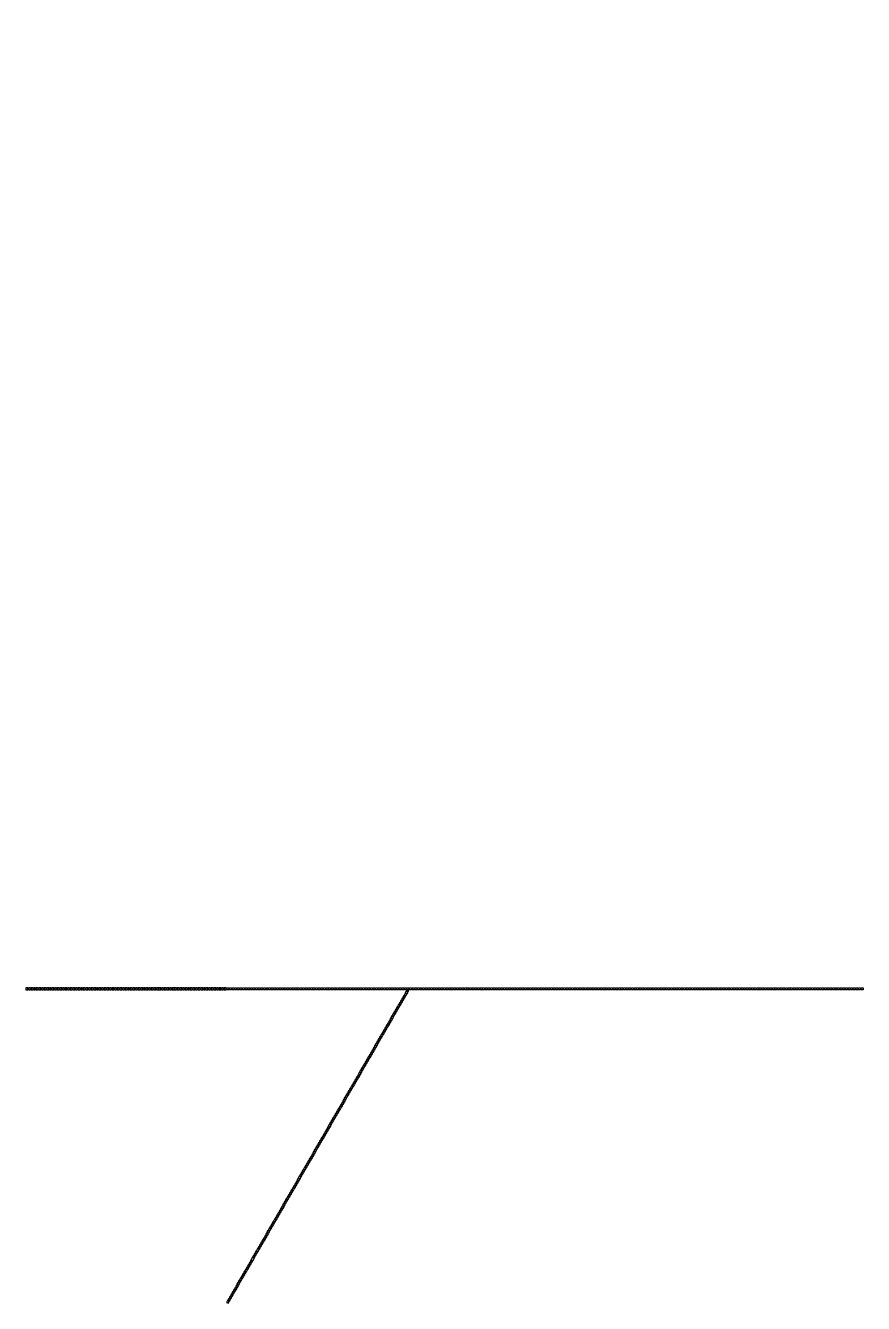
# Model space of a CAD drawing. Header units: inches. Extents: x 0 to 114300, y 0 to 114300.
# Drawn here: x 44280 to 45564, y 39666 to 41625 of the extents above; entities that cross this region are included whole.
import ezdxf

# ---------------------------------------------------------------- set-up
doc = ezdxf.new("R2010")
doc.units = ezdxf.units.IN
doc.header["$MEASUREMENT"] = 0

msp = doc.modelspace()

# ---------------------------------------------------------------- hatches: boundary and pattern name
h = msp.add_hatch()
h.set_pattern_fill('ANSI31', color=256, scale=100)
h.set_pattern_definition([(45, (-3636.992, -6350), (-8.8388348, 8.8388348), [])])
h.paths.add_polyline_path([(114300, 0), (0, 0), (0, 114300), (114300, 114300)])
edge = h.paths.add_edge_path(flags=16)
edge.add_arc((57150, 57150), 50800, 288.35844, 529.79531, ccw=False)
edge.add_line((73150, 8935.5), (41150, 8935.5))
edge.add_arc((57150, 57150), 50800, 190.20469, 251.64156, ccw=False)
edge.add_arc((57150, 57150), 50800, 169.79531, 190.20469, ccw=False)

# ---------------------------------------------------------------- linework, layer by layer
for p, q in [((44864.4, 40145.5), (44867, 40144)), ((44864.4, 40145.5), (44867.8, 40145.5)), ((44867, 40144), (44867.8, 40145.5))]:
    msp.add_line(p, q)
for points in [[(44283.9, 40146.5), (44283.9, 40149.5), (44280.9, 40149.5), (44280.9, 40146.5)], [(44287.9, 40146.5), (44287.9, 40149.5), (44284.9, 40149.5), (44284.9, 40146.5)], [(44291.9, 40146.5), (44291.9, 40149.5), (44288.9, 40149.5), (44288.9, 40146.5)], [(44295.9, 40146.5), (44295.9, 40149.5), (44292.9, 40149.5), (44292.9, 40146.5)], [(44299.9, 40146.5), (44299.9, 40149.5), (44296.9, 40149.5), (44296.9, 40146.5)], [(44303.9, 40146.5), (44303.9, 40149.5), (44300.9, 40149.5), (44300.9, 40146.5)], [(44307.9, 40146.5), (44307.9, 40149.5), (44304.9, 40149.5), (44304.9, 40146.5)], [(44311.9, 40146.5), (44311.9, 40149.5), (44308.9, 40149.5), (44308.9, 40146.5)], [(44315.9, 40146.5), (44315.9, 40149.5), (44312.9, 40149.5), (44312.9, 40146.5)], [(44319.9, 40146.5), (44319.9, 40149.5), (44316.9, 40149.5), (44316.9, 40146.5)], [(44323.9, 40146.5), (44323.9, 40149.5), (44320.9, 40149.5), (44320.9, 40146.5)], [(44327.9, 40146.5), (44327.9, 40149.5), (44324.9, 40149.5), (44324.9, 40146.5)], [(44331.9, 40146.5), (44331.9, 40149.5), (44328.9, 40149.5), (44328.9, 40146.5)], [(44335.9, 40146.5), (44335.9, 40149.5), (44332.9, 40149.5), (44332.9, 40146.5)], [(44339.9, 40146.5), (44339.9, 40149.5), (44336.9, 40149.5), (44336.9, 40146.5)], [(44343.9, 40146.5), (44343.9, 40149.5), (44340.9, 40149.5), (44340.9, 40146.5)], [(44347.9, 40146.5), (44347.9, 40149.5), (44344.9, 40149.5), (44344.9, 40146.5)], [(44351.9, 40146.5), (44351.9, 40149.5), (44348.9, 40149.5), (44348.9, 40146.5)], [(44355.9, 40146.5), (44355.9, 40149.5), (44352.9, 40149.5), (44352.9, 40146.5)], [(44359.9, 40146.5), (44359.9, 40149.5), (44356.9, 40149.5), (44356.9, 40146.5)], [(44363.9, 40146.5), (44363.9, 40149.5), (44360.9, 40149.5), (44360.9, 40146.5)], [(44367.9, 40146.5), (44367.9, 40149.5), (44364.9, 40149.5), (44364.9, 40146.5)], [(44371.9, 40146.5), (44371.9, 40149.5), (44368.9, 40149.5), (44368.9, 40146.5)], [(44375.9, 40146.5), (44375.9, 40149.5), (44372.9, 40149.5), (44372.9, 40146.5)], [(44379.9, 40146.5), (44379.9, 40149.5), (44376.9, 40149.5), (44376.9, 40146.5)], [(44383.9, 40146.5), (44383.9, 40149.5), (44380.9, 40149.5), (44380.9, 40146.5)], [(44387.9, 40146.5), (44387.9, 40149.5), (44384.9, 40149.5), (44384.9, 40146.5)], [(44391.9, 40146.5), (44391.9, 40149.5), (44388.9, 40149.5), (44388.9, 40146.5)], [(44395.9, 40146.5), (44395.9, 40149.5), (44392.9, 40149.5), (44392.9, 40146.5)], [(44399.9, 40146.5), (44399.9, 40149.5), (44396.9, 40149.5), (44396.9, 40146.5)], [(44403.9, 40146.5), (44403.9, 40149.5), (44400.9, 40149.5), (44400.9, 40146.5)], [(44407.9, 40146.5), (44407.9, 40149.5), (44404.9, 40149.5), (44404.9, 40146.5)], [(44411.9, 40146.5), (44411.9, 40149.5), (44408.9, 40149.5), (44408.9, 40146.5)], [(44415.9, 40146.5), (44415.9, 40149.5), (44412.9, 40149.5), (44412.9, 40146.5)], [(44419.9, 40146.5), (44419.9, 40149.5), (44416.9, 40149.5), (44416.9, 40146.5)], [(44423.9, 40146.5), (44423.9, 40149.5), (44420.9, 40149.5), (44420.9, 40146.5)], [(44427.9, 40146.5), (44427.9, 40149.5), (44424.9, 40149.5), (44424.9, 40146.5)], [(44431.9, 40146.5), (44431.9, 40149.5), (44428.9, 40149.5), (44428.9, 40146.5)], [(44435.9, 40146.5), (44435.9, 40149.5), (44432.9, 40149.5), (44432.9, 40146.5)], [(44439.9, 40146.5), (44439.9, 40149.5), (44436.9, 40149.5), (44436.9, 40146.5)], [(44443.9, 40146.5), (44443.9, 40149.5), (44440.9, 40149.5), (44440.9, 40146.5)], [(44447.9, 40146.5), (44447.9, 40149.5), (44444.9, 40149.5), (44444.9, 40146.5)], [(44451.9, 40146.5), (44451.9, 40149.5), (44448.9, 40149.5), (44448.9, 40146.5)], [(44455.9, 40146.5), (44455.9, 40149.5), (44452.9, 40149.5), (44452.9, 40146.5)], [(44459.9, 40146.5), (44459.9, 40149.5), (44456.9, 40149.5), (44456.9, 40146.5)], [(44463.9, 40146.5), (44463.9, 40149.5), (44460.9, 40149.5), (44460.9, 40146.5)], [(44467.9, 40146.5), (44467.9, 40149.5), (44464.9, 40149.5), (44464.9, 40146.5)], [(44471.9, 40146.5), (44471.9, 40149.5), (44468.9, 40149.5), (44468.9, 40146.5)], [(44475.9, 40146.5), (44475.9, 40149.5), (44472.9, 40149.5), (44472.9, 40146.5)], [(44479.9, 40146.5), (44479.9, 40149.5), (44476.9, 40149.5), (44476.9, 40146.5)], [(44483.9, 40146.5), (44483.9, 40149.5), (44480.9, 40149.5), (44480.9, 40146.5)], [(44487.9, 40146.5), (44487.9, 40149.5), (44484.9, 40149.5), (44484.9, 40146.5)], [(44491.9, 40146.5), (44491.9, 40149.5), (44488.9, 40149.5), (44488.9, 40146.5)], [(44495.9, 40146.5), (44495.9, 40149.5), (44492.9, 40149.5), (44492.9, 40146.5)], [(44499.9, 40146.5), (44499.9, 40149.5), (44496.9, 40149.5), (44496.9, 40146.5)], [(44503.9, 40146.5), (44503.9, 40149.5), (44500.9, 40149.5), (44500.9, 40146.5)], [(44507.9, 40146.5), (44507.9, 40149.5), (44504.9, 40149.5), (44504.9, 40146.5)], [(44511.9, 40146.5), (44511.9, 40149.5), (44508.9, 40149.5), (44508.9, 40146.5)], [(44515.9, 40146.5), (44515.9, 40149.5), (44512.9, 40149.5), (44512.9, 40146.5)], [(44519.9, 40146.5), (44519.9, 40149.5), (44516.9, 40149.5), (44516.9, 40146.5)], [(44523.9, 40146.5), (44523.9, 40149.5), (44520.9, 40149.5), (44520.9, 40146.5)], [(44527.9, 40146.5), (44527.9, 40149.5), (44524.9, 40149.5), (44524.9, 40146.5)], [(44531.9, 40146.5), (44531.9, 40149.5), (44528.9, 40149.5), (44528.9, 40146.5)], [(44535.9, 40146.5), (44535.9, 40149.5), (44532.9, 40149.5), (44532.9, 40146.5)], [(44539.9, 40146.5), (44539.9, 40149.5), (44536.9, 40149.5), (44536.9, 40146.5)], [(44543.9, 40146.5), (44543.9, 40149.5), (44540.9, 40149.5), (44540.9, 40146.5)], [(44547.9, 40146.5), (44547.9, 40149.5), (44544.9, 40149.5), (44544.9, 40146.5)], [(44551.9, 40146.5), (44551.9, 40149.5), (44548.9, 40149.5), (44548.9, 40146.5)], [(44555.9, 40146.5), (44555.9, 40149.5), (44552.9, 40149.5), (44552.9, 40146.5)], [(44559.9, 40146.5), (44559.9, 40149.5), (44556.9, 40149.5), (44556.9, 40146.5)], [(44563.9, 40146.5), (44563.9, 40149.5), (44560.9, 40149.5), (44560.9, 40146.5)], [(44567.9, 40146.5), (44567.9, 40149.5), (44564.9, 40149.5), (44564.9, 40146.5)], [(44571.9, 40146.5), (44571.9, 40149.5), (44568.9, 40149.5), (44568.9, 40146.5)], [(44575.9, 40146.5), (44575.9, 40149.5), (44572.9, 40149.5), (44572.9, 40146.5)], [(44579.9, 40146.5), (44579.9, 40149.5), (44576.9, 40149.5), (44576.9, 40146.5)], [(44583.9, 40146.5), (44583.9, 40149.5), (44580.9, 40149.5), (44580.9, 40146.5)], [(44587.9, 40146.5), (44587.9, 40149.5), (44584.9, 40149.5), (44584.9, 40146.5)], [(44588.9, 40146.5), (44588.9, 40149.5), (44591.9, 40149.5), (44591.9, 40146.5)], [(44592.9, 40146.5), (44592.9, 40149.5), (44595.9, 40149.5), (44595.9, 40146.5)], [(44596.9, 40146.5), (44596.9, 40149.5), (44599.9, 40149.5), (44599.9, 40146.5)], [(44600.9, 40146.5), (44600.9, 40149.5), (44603.9, 40149.5), (44603.9, 40146.5)], [(44604.9, 40146.5), (44604.9, 40149.5), (44607.9, 40149.5), (44607.9, 40146.5)], [(44608.9, 40146.5), (44608.9, 40149.5), (44611.9, 40149.5), (44611.9, 40146.5)], [(44612.9, 40146.5), (44612.9, 40149.5), (44615.9, 40149.5), (44615.9, 40146.5)], [(44616.9, 40146.5), (44616.9, 40149.5), (44619.9, 40149.5), (44619.9, 40146.5)], [(44620.9, 40146.5), (44620.9, 40149.5), (44623.9, 40149.5), (44623.9, 40146.5)], [(44624.9, 40146.5), (44624.9, 40149.5), (44627.9, 40149.5), (44627.9, 40146.5)], [(44628.9, 40146.5), (44628.9, 40149.5), (44631.9, 40149.5), (44631.9, 40146.5)], [(44632.9, 40146.5), (44632.9, 40149.5), (44635.9, 40149.5), (44635.9, 40146.5)], [(44636.9, 40146.5), (44636.9, 40149.5), (44639.9, 40149.5), (44639.9, 40146.5)], [(44640.9, 40146.5), (44640.9, 40149.5), (44643.9, 40149.5), (44643.9, 40146.5)], [(44644.9, 40146.5), (44644.9, 40149.5), (44647.9, 40149.5), (44647.9, 40146.5)], [(44648.9, 40146.5), (44648.9, 40149.5), (44651.9, 40149.5), (44651.9, 40146.5)], [(44652.9, 40146.5), (44652.9, 40149.5), (44655.9, 40149.5), (44655.9, 40146.5)], [(44656.9, 40146.5), (44656.9, 40149.5), (44659.9, 40149.5), (44659.9, 40146.5)], [(44660.9, 40146.5), (44660.9, 40149.5), (44663.9, 40149.5), (44663.9, 40146.5)], [(44664.9, 40146.5), (44664.9, 40149.5), (44667.9, 40149.5), (44667.9, 40146.5)], [(44668.9, 40146.5), (44668.9, 40149.5), (44671.9, 40149.5), (44671.9, 40146.5)], [(44672.9, 40146.5), (44672.9, 40149.5), (44675.9, 40149.5), (44675.9, 40146.5)], [(44676.9, 40146.5), (44676.9, 40149.5), (44679.9, 40149.5), (44679.9, 40146.5)], [(44680.9, 40146.5), (44680.9, 40149.5), (44683.9, 40149.5), (44683.9, 40146.5)], [(44684.9, 40146.5), (44684.9, 40149.5), (44687.9, 40149.5), (44687.9, 40146.5)], [(44688.9, 40146.5), (44688.9, 40149.5), (44691.9, 40149.5), (44691.9, 40146.5)], [(44692.9, 40146.5), (44692.9, 40149.5), (44695.9, 40149.5), (44695.9, 40146.5)], [(44696.9, 40146.5), (44696.9, 40149.5), (44699.9, 40149.5), (44699.9, 40146.5)], [(44700.9, 40146.5), (44700.9, 40149.5), (44703.9, 40149.5), (44703.9, 40146.5)], [(44704.9, 40146.5), (44704.9, 40149.5), (44707.9, 40149.5), (44707.9, 40146.5)], [(44708.9, 40146.5), (44708.9, 40149.5), (44711.9, 40149.5), (44711.9, 40146.5)], [(44712.9, 40146.5), (44712.9, 40149.5), (44715.9, 40149.5), (44715.9, 40146.5)], [(44716.9, 40146.5), (44716.9, 40149.5), (44719.9, 40149.5), (44719.9, 40146.5)], [(44720.9, 40146.5), (44720.9, 40149.5), (44723.9, 40149.5), (44723.9, 40146.5)], [(44724.9, 40146.5), (44724.9, 40149.5), (44727.9, 40149.5), (44727.9, 40146.5)], [(44728.9, 40146.5), (44728.9, 40149.5), (44731.9, 40149.5), (44731.9, 40146.5)], [(44732.9, 40146.5), (44732.9, 40149.5), (44735.9, 40149.5), (44735.9, 40146.5)], [(44736.9, 40146.5), (44736.9, 40149.5), (44739.9, 40149.5), (44739.9, 40146.5)], [(44740.9, 40146.5), (44740.9, 40149.5), (44743.9, 40149.5), (44743.9, 40146.5)], [(44744.9, 40146.5), (44744.9, 40149.5), (44747.9, 40149.5), (44747.9, 40146.5)], [(44748.9, 40146.5), (44748.9, 40149.5), (44751.9, 40149.5), (44751.9, 40146.5)], [(44752.9, 40146.5), (44752.9, 40149.5), (44755.9, 40149.5), (44755.9, 40146.5)], [(44756.9, 40146.5), (44756.9, 40149.5), (44759.9, 40149.5), (44759.9, 40146.5)], [(44760.9, 40146.5), (44760.9, 40149.5), (44763.9, 40149.5), (44763.9, 40146.5)], [(44764.9, 40146.5), (44764.9, 40149.5), (44767.9, 40149.5), (44767.9, 40146.5)], [(44768.9, 40146.5), (44768.9, 40149.5), (44771.9, 40149.5), (44771.9, 40146.5)], [(44772.9, 40146.5), (44772.9, 40149.5), (44775.9, 40149.5), (44775.9, 40146.5)], [(44776.9, 40146.5), (44776.9, 40149.5), (44779.9, 40149.5), (44779.9, 40146.5)], [(44780.9, 40146.5), (44780.9, 40149.5), (44783.9, 40149.5), (44783.9, 40146.5)], [(44784.9, 40146.5), (44784.9, 40149.5), (44787.9, 40149.5), (44787.9, 40146.5)], [(44788.9, 40146.5), (44788.9, 40149.5), (44791.9, 40149.5), (44791.9, 40146.5)], [(44792.9, 40146.5), (44792.9, 40149.5), (44795.9, 40149.5), (44795.9, 40146.5)], [(44796.9, 40146.5), (44796.9, 40149.5), (44799.9, 40149.5), (44799.9, 40146.5)], [(44800.9, 40146.5), (44800.9, 40149.5), (44803.9, 40149.5), (44803.9, 40146.5)], [(44804.9, 40146.5), (44804.9, 40149.5), (44807.9, 40149.5), (44807.9, 40146.5)], [(44808.9, 40146.5), (44808.9, 40149.5), (44811.9, 40149.5), (44811.9, 40146.5)], [(44812.9, 40146.5), (44812.9, 40149.5), (44815.9, 40149.5), (44815.9, 40146.5)], [(44816.9, 40146.5), (44816.9, 40149.5), (44819.9, 40149.5), (44819.9, 40146.5)], [(44820.9, 40146.5), (44820.9, 40149.5), (44823.9, 40149.5), (44823.9, 40146.5)], [(44824.9, 40146.5), (44824.9, 40149.5), (44827.9, 40149.5), (44827.9, 40146.5)], [(44828.9, 40146.5), (44828.9, 40149.5), (44831.9, 40149.5), (44831.9, 40146.5)], [(44832.9, 40146.5), (44832.9, 40149.5), (44835.9, 40149.5), (44835.9, 40146.5)], [(44836.9, 40146.5), (44836.9, 40149.5), (44839.9, 40149.5), (44839.9, 40146.5)], [(44840.9, 40146.5), (44840.9, 40149.5), (44843.9, 40149.5), (44843.9, 40146.5)], [(44844.9, 40146.5), (44844.9, 40149.5), (44847.9, 40149.5), (44847.9, 40146.5)], [(44848.9, 40146.5), (44848.9, 40149.5), (44851.9, 40149.5), (44851.9, 40146.5)], [(44852.9, 40146.5), (44852.9, 40149.5), (44855.9, 40149.5), (44855.9, 40146.5)], [(44856.9, 40146.5), (44856.9, 40149.5), (44859.9, 40149.5), (44859.9, 40146.5)], [(44860.9, 40146.5), (44860.9, 40149.5), (44863.9, 40149.5), (44863.9, 40146.5)], [(44862.4, 40142), (44865, 40140.5), (44866.5, 40143.1), (44863.9, 40144.6)], [(44864.9, 40146.5), (44864.9, 40149.5), (44867.9, 40149.5), (44867.9, 40146.5)], [(44868.9, 40146.5), (44868.9, 40149.5), (44871.9, 40149.5), (44871.9, 40146.5)], [(44872.9, 40146.5), (44872.9, 40149.5), (44875.9, 40149.5), (44875.9, 40146.5)], [(44876.9, 40146.5), (44876.9, 40149.5), (44879.9, 40149.5), (44879.9, 40146.5)], [(44880.9, 40146.5), (44880.9, 40149.5), (44883.9, 40149.5), (44883.9, 40146.5)], [(44884.9, 40146.5), (44884.9, 40149.5), (44887.9, 40149.5), (44887.9, 40146.5)], [(44888.9, 40146.5), (44888.9, 40149.5), (44891.9, 40149.5), (44891.9, 40146.5)], [(44892.9, 40146.5), (44892.9, 40149.5), (44895.9, 40149.5), (44895.9, 40146.5)], [(44896.9, 40146.5), (44896.9, 40149.5), (44899.9, 40149.5), (44899.9, 40146.5)], [(44900.9, 40146.5), (44900.9, 40149.5), (44903.9, 40149.5), (44903.9, 40146.5)], [(44904.9, 40146.5), (44904.9, 40149.5), (44907.9, 40149.5), (44907.9, 40146.5)], [(44908.9, 40146.5), (44908.9, 40149.5), (44911.9, 40149.5), (44911.9, 40146.5)], [(44912.9, 40146.5), (44912.9, 40149.5), (44915.9, 40149.5), (44915.9, 40146.5)], [(44916.9, 40146.5), (44916.9, 40149.5), (44919.9, 40149.5), (44919.9, 40146.5)], [(44920.9, 40146.5), (44920.9, 40149.5), (44923.9, 40149.5), (44923.9, 40146.5)], [(44924.9, 40146.5), (44924.9, 40149.5), (44927.9, 40149.5), (44927.9, 40146.5)], [(44928.9, 40146.5), (44928.9, 40149.5), (44931.9, 40149.5), (44931.9, 40146.5)], [(44932.9, 40146.5), (44932.9, 40149.5), (44935.9, 40149.5), (44935.9, 40146.5)], [(44936.9, 40146.5), (44936.9, 40149.5), (44939.9, 40149.5), (44939.9, 40146.5)], [(44940.9, 40146.5), (44940.9, 40149.5), (44943.9, 40149.5), (44943.9, 40146.5)], [(44944.9, 40146.5), (44944.9, 40149.5), (44947.9, 40149.5), (44947.9, 40146.5)], [(44948.9, 40146.5), (44948.9, 40149.5), (44951.9, 40149.5), (44951.9, 40146.5)], [(44952.9, 40146.5), (44952.9, 40149.5), (44955.9, 40149.5), (44955.9, 40146.5)], [(44956.9, 40146.5), (44956.9, 40149.5), (44959.9, 40149.5), (44959.9, 40146.5)], [(44960.9, 40146.5), (44960.9, 40149.5), (44963.9, 40149.5), (44963.9, 40146.5)], [(44964.9, 40146.5), (44964.9, 40149.5), (44967.9, 40149.5), (44967.9, 40146.5)], [(44968.9, 40146.5), (44968.9, 40149.5), (44971.9, 40149.5), (44971.9, 40146.5)], [(44972.9, 40146.5), (44972.9, 40149.5), (44975.9, 40149.5), (44975.9, 40146.5)], [(44976.9, 40146.5), (44976.9, 40149.5), (44979.9, 40149.5), (44979.9, 40146.5)], [(44980.9, 40146.5), (44980.9, 40149.5), (44983.9, 40149.5), (44983.9, 40146.5)], [(44984.9, 40146.5), (44984.9, 40149.5), (44987.9, 40149.5), (44987.9, 40146.5)], [(44988.9, 40146.5), (44988.9, 40149.5), (44991.9, 40149.5), (44991.9, 40146.5)], [(44992.9, 40146.5), (44992.9, 40149.5), (44995.9, 40149.5), (44995.9, 40146.5)], [(44996.9, 40146.5), (44996.9, 40149.5), (44999.9, 40149.5), (44999.9, 40146.5)], [(45000.9, 40146.5), (45000.9, 40149.5), (45003.9, 40149.5), (45003.9, 40146.5)], [(45004.9, 40146.5), (45004.9, 40149.5), (45007.9, 40149.5), (45007.9, 40146.5)], [(45008.9, 40146.5), (45008.9, 40149.5), (45011.9, 40149.5), (45011.9, 40146.5)], [(45012.9, 40146.5), (45012.9, 40149.5), (45015.9, 40149.5), (45015.9, 40146.5)], [(45016.9, 40146.5), (45016.9, 40149.5), (45019.9, 40149.5), (45019.9, 40146.5)], [(45020.9, 40146.5), (45020.9, 40149.5), (45023.9, 40149.5), (45023.9, 40146.5)], [(45024.9, 40146.5), (45024.9, 40149.5), (45027.9, 40149.5), (45027.9, 40146.5)], [(45028.9, 40146.5), (45028.9, 40149.5), (45031.9, 40149.5), (45031.9, 40146.5)], [(45032.9, 40146.5), (45032.9, 40149.5), (45035.9, 40149.5), (45035.9, 40146.5)], [(45036.9, 40146.5), (45036.9, 40149.5), (45039.9, 40149.5), (45039.9, 40146.5)], [(45040.9, 40146.5), (45040.9, 40149.5), (45043.9, 40149.5), (45043.9, 40146.5)], [(45044.9, 40146.5), (45044.9, 40149.5), (45047.9, 40149.5), (45047.9, 40146.5)], [(45048.9, 40146.5), (45048.9, 40149.5), (45051.9, 40149.5), (45051.9, 40146.5)], [(45052.9, 40146.5), (45052.9, 40149.5), (45055.9, 40149.5), (45055.9, 40146.5)], [(45056.9, 40146.5), (45056.9, 40149.5), (45059.9, 40149.5), (45059.9, 40146.5)], [(45060.9, 40146.5), (45060.9, 40149.5), (45063.9, 40149.5), (45063.9, 40146.5)], [(45064.9, 40146.5), (45064.9, 40149.5), (45067.9, 40149.5), (45067.9, 40146.5)], [(45068.9, 40146.5), (45068.9, 40149.5), (45071.9, 40149.5), (45071.9, 40146.5)], [(45072.9, 40146.5), (45072.9, 40149.5), (45075.9, 40149.5), (45075.9, 40146.5)], [(45076.9, 40146.5), (45076.9, 40149.5), (45079.9, 40149.5), (45079.9, 40146.5)], [(45080.9, 40146.5), (45080.9, 40149.5), (45083.9, 40149.5), (45083.9, 40146.5)], [(45084.9, 40146.5), (45084.9, 40149.5), (45087.9, 40149.5), (45087.9, 40146.5)], [(45088.9, 40146.5), (45088.9, 40149.5), (45091.9, 40149.5), (45091.9, 40146.5)], [(45092.9, 40146.5), (45092.9, 40149.5), (45095.9, 40149.5), (45095.9, 40146.5)], [(45096.9, 40146.5), (45096.9, 40149.5), (45099.9, 40149.5), (45099.9, 40146.5)], [(45100.9, 40146.5), (45100.9, 40149.5), (45103.9, 40149.5), (45103.9, 40146.5)], [(45104.9, 40146.5), (45104.9, 40149.5), (45107.9, 40149.5), (45107.9, 40146.5)], [(45108.9, 40146.5), (45108.9, 40149.5), (45111.9, 40149.5), (45111.9, 40146.5)], [(45112.9, 40146.5), (45112.9, 40149.5), (45115.9, 40149.5), (45115.9, 40146.5)], [(45116.9, 40146.5), (45116.9, 40149.5), (45119.9, 40149.5), (45119.9, 40146.5)], [(45120.9, 40146.5), (45120.9, 40149.5), (45123.9, 40149.5), (45123.9, 40146.5)], [(45124.9, 40146.5), (45124.9, 40149.5), (45127.9, 40149.5), (45127.9, 40146.5)], [(45128.9, 40146.5), (45128.9, 40149.5), (45131.9, 40149.5), (45131.9, 40146.5)], [(45132.9, 40146.5), (45132.9, 40149.5), (45135.9, 40149.5), (45135.9, 40146.5)], [(45136.9, 40146.5), (45136.9, 40149.5), (45139.9, 40149.5), (45139.9, 40146.5)], [(45140.9, 40146.5), (45140.9, 40149.5), (45143.9, 40149.5), (45143.9, 40146.5)], [(45144.9, 40146.5), (45144.9, 40149.5), (45147.9, 40149.5), (45147.9, 40146.5)], [(45148.9, 40146.5), (45148.9, 40149.5), (45151.9, 40149.5), (45151.9, 40146.5)], [(45152.9, 40146.5), (45152.9, 40149.5), (45155.9, 40149.5), (45155.9, 40146.5)], [(45156.9, 40146.5), (45156.9, 40149.5), (45159.9, 40149.5), (45159.9, 40146.5)], [(45160.9, 40146.5), (45160.9, 40149.5), (45163.9, 40149.5), (45163.9, 40146.5)], [(45164.9, 40146.5), (45164.9, 40149.5), (45167.9, 40149.5), (45167.9, 40146.5)], [(45168.9, 40146.5), (45168.9, 40149.5), (45171.9, 40149.5), (45171.9, 40146.5)], [(45172.9, 40146.5), (45172.9, 40149.5), (45175.9, 40149.5), (45175.9, 40146.5)], [(45176.9, 40146.5), (45176.9, 40149.5), (45179.9, 40149.5), (45179.9, 40146.5)], [(45180.9, 40146.5), (45180.9, 40149.5), (45183.9, 40149.5), (45183.9, 40146.5)], [(45184.9, 40146.5), (45184.9, 40149.5), (45187.9, 40149.5), (45187.9, 40146.5)], [(45188.9, 40146.5), (45188.9, 40149.5), (45191.9, 40149.5), (45191.9, 40146.5)], [(45192.9, 40146.5), (45192.9, 40149.5), (45195.9, 40149.5), (45195.9, 40146.5)], [(45196.9, 40146.5), (45196.9, 40149.5), (45199.9, 40149.5), (45199.9, 40146.5)], [(45200.9, 40146.5), (45200.9, 40149.5), (45203.9, 40149.5), (45203.9, 40146.5)], [(45204.9, 40146.5), (45204.9, 40149.5), (45207.9, 40149.5), (45207.9, 40146.5)], [(45208.9, 40146.5), (45208.9, 40149.5), (45211.9, 40149.5), (45211.9, 40146.5)], [(45212.9, 40146.5), (45212.9, 40149.5), (45215.9, 40149.5), (45215.9, 40146.5)], [(45216.9, 40146.5), (45216.9, 40149.5), (45219.9, 40149.5), (45219.9, 40146.5)], [(45220.9, 40146.5), (45220.9, 40149.5), (45223.9, 40149.5), (45223.9, 40146.5)], [(45224.9, 40146.5), (45224.9, 40149.5), (45227.9, 40149.5), (45227.9, 40146.5)], [(45228.9, 40146.5), (45228.9, 40149.5), (45231.9, 40149.5), (45231.9, 40146.5)], [(45232.9, 40146.5), (45232.9, 40149.5), (45235.9, 40149.5), (45235.9, 40146.5)], [(45236.9, 40146.5), (45236.9, 40149.5), (45239.9, 40149.5), (45239.9, 40146.5)], [(45240.9, 40146.5), (45240.9, 40149.5), (45243.9, 40149.5), (45243.9, 40146.5)], [(45244.9, 40146.5), (45244.9, 40149.5), (45247.9, 40149.5), (45247.9, 40146.5)], [(45248.9, 40146.5), (45248.9, 40149.5), (45251.9, 40149.5), (45251.9, 40146.5)], [(45252.9, 40146.5), (45252.9, 40149.5), (45255.9, 40149.5), (45255.9, 40146.5)], [(45256.9, 40146.5), (45256.9, 40149.5), (45259.9, 40149.5), (45259.9, 40146.5)], [(45260.9, 40146.5), (45260.9, 40149.5), (45263.9, 40149.5), (45263.9, 40146.5)], [(45264.9, 40146.5), (45264.9, 40149.5), (45267.9, 40149.5), (45267.9, 40146.5)], [(45268.9, 40146.5), (45268.9, 40149.5), (45271.9, 40149.5), (45271.9, 40146.5)], [(45272.9, 40146.5), (45272.9, 40149.5), (45275.9, 40149.5), (45275.9, 40146.5)], [(45276.9, 40146.5), (45276.9, 40149.5), (45279.9, 40149.5), (45279.9, 40146.5)], [(45280.9, 40146.5), (45280.9, 40149.5), (45283.9, 40149.5), (45283.9, 40146.5)], [(45284.9, 40146.5), (45284.9, 40149.5), (45287.9, 40149.5), (45287.9, 40146.5)], [(45288.9, 40146.5), (45288.9, 40149.5), (45291.9, 40149.5), (45291.9, 40146.5)], [(45292.9, 40146.5), (45292.9, 40149.5), (45295.9, 40149.5), (45295.9, 40146.5)], [(45296.9, 40146.5), (45296.9, 40149.5), (45299.9, 40149.5), (45299.9, 40146.5)], [(45300.9, 40146.5), (45300.9, 40149.5), (45303.9, 40149.5), (45303.9, 40146.5)], [(45304.9, 40146.5), (45304.9, 40149.5), (45307.9, 40149.5), (45307.9, 40146.5)], [(45308.9, 40146.5), (45308.9, 40149.5), (45311.9, 40149.5), (45311.9, 40146.5)], [(45312.9, 40146.5), (45312.9, 40149.5), (45315.9, 40149.5), (45315.9, 40146.5)], [(45316.9, 40146.5), (45316.9, 40149.5), (45319.9, 40149.5), (45319.9, 40146.5)], [(45320.9, 40146.5), (45320.9, 40149.5), (45323.9, 40149.5), (45323.9, 40146.5)], [(45324.9, 40146.5), (45324.9, 40149.5), (45327.9, 40149.5), (45327.9, 40146.5)], [(45328.9, 40146.5), (45328.9, 40149.5), (45331.9, 40149.5), (45331.9, 40146.5)], [(45332.9, 40146.5), (45332.9, 40149.5), (45335.9, 40149.5), (45335.9, 40146.5)], [(45336.9, 40146.5), (45336.9, 40149.5), (45339.9, 40149.5), (45339.9, 40146.5)], [(45340.9, 40146.5), (45340.9, 40149.5), (45343.9, 40149.5), (45343.9, 40146.5)], [(45344.9, 40146.5), (45344.9, 40149.5), (45347.9, 40149.5), (45347.9, 40146.5)], [(45348.9, 40146.5), (45348.9, 40149.5), (45351.9, 40149.5), (45351.9, 40146.5)], [(45352.9, 40146.5), (45352.9, 40149.5), (45355.9, 40149.5), (45355.9, 40146.5)], [(45356.9, 40146.5), (45356.9, 40149.5), (45359.9, 40149.5), (45359.9, 40146.5)], [(45360.9, 40146.5), (45360.9, 40149.5), (45363.9, 40149.5), (45363.9, 40146.5)], [(45364.9, 40146.5), (45364.9, 40149.5), (45367.9, 40149.5), (45367.9, 40146.5)], [(45368.9, 40146.5), (45368.9, 40149.5), (45371.9, 40149.5), (45371.9, 40146.5)], [(45372.9, 40146.5), (45372.9, 40149.5), (45375.9, 40149.5), (45375.9, 40146.5)], [(45376.9, 40146.5), (45376.9, 40149.5), (45379.9, 40149.5), (45379.9, 40146.5)], [(45380.9, 40146.5), (45380.9, 40149.5), (45383.9, 40149.5), (45383.9, 40146.5)], [(45384.9, 40146.5), (45384.9, 40149.5), (45387.9, 40149.5), (45387.9, 40146.5)], [(45388.9, 40146.5), (45388.9, 40149.5), (45391.9, 40149.5), (45391.9, 40146.5)], [(45392.9, 40146.5), (45392.9, 40149.5), (45395.9, 40149.5), (45395.9, 40146.5)], [(45396.9, 40146.5), (45396.9, 40149.5), (45399.9, 40149.5), (45399.9, 40146.5)], [(45400.9, 40146.5), (45400.9, 40149.5), (45403.9, 40149.5), (45403.9, 40146.5)], [(45404.9, 40146.5), (45404.9, 40149.5), (45407.9, 40149.5), (45407.9, 40146.5)], [(45408.9, 40146.5), (45408.9, 40149.5), (45411.9, 40149.5), (45411.9, 40146.5)], [(45412.9, 40146.5), (45412.9, 40149.5), (45415.9, 40149.5), (45415.9, 40146.5)], [(45416.9, 40146.5), (45416.9, 40149.5), (45419.9, 40149.5), (45419.9, 40146.5)], [(45420.9, 40146.5), (45420.9, 40149.5), (45423.9, 40149.5), (45423.9, 40146.5)], [(45424.9, 40146.5), (45424.9, 40149.5), (45427.9, 40149.5), (45427.9, 40146.5)], [(45428.9, 40146.5), (45428.9, 40149.5), (45431.9, 40149.5), (45431.9, 40146.5)], [(45432.9, 40146.5), (45432.9, 40149.5), (45435.9, 40149.5), (45435.9, 40146.5)], [(45436.9, 40146.5), (45436.9, 40149.5), (45439.9, 40149.5), (45439.9, 40146.5)], [(45440.9, 40146.5), (45440.9, 40149.5), (45443.9, 40149.5), (45443.9, 40146.5)], [(45444.9, 40146.5), (45444.9, 40149.5), (45447.9, 40149.5), (45447.9, 40146.5)], [(45448.9, 40146.5), (45448.9, 40149.5), (45451.9, 40149.5), (45451.9, 40146.5)], [(45452.9, 40146.5), (45452.9, 40149.5), (45455.9, 40149.5), (45455.9, 40146.5)], [(45456.9, 40146.5), (45456.9, 40149.5), (45459.9, 40149.5), (45459.9, 40146.5)], [(45460.9, 40146.5), (45460.9, 40149.5), (45463.9, 40149.5), (45463.9, 40146.5)], [(45464.9, 40146.5), (45464.9, 40149.5), (45467.9, 40149.5), (45467.9, 40146.5)], [(45468.9, 40146.5), (45468.9, 40149.5), (45471.9, 40149.5), (45471.9, 40146.5)], [(45472.9, 40146.5), (45472.9, 40149.5), (45475.9, 40149.5), (45475.9, 40146.5)], [(45476.9, 40146.5), (45476.9, 40149.5), (45479.9, 40149.5), (45479.9, 40146.5)], [(45480.9, 40146.5), (45480.9, 40149.5), (45483.9, 40149.5), (45483.9, 40146.5)], [(45484.9, 40146.5), (45484.9, 40149.5), (45487.9, 40149.5), (45487.9, 40146.5)], [(45488.9, 40146.5), (45488.9, 40149.5), (45491.9, 40149.5), (45491.9, 40146.5)], [(45492.9, 40146.5), (45492.9, 40149.5), (45495.9, 40149.5), (45495.9, 40146.5)], [(45496.9, 40146.5), (45496.9, 40149.5), (45499.9, 40149.5), (45499.9, 40146.5)], [(45500.9, 40146.5), (45500.9, 40149.5), (45503.9, 40149.5), (45503.9, 40146.5)], [(45504.9, 40146.5), (45504.9, 40149.5), (45507.9, 40149.5), (45507.9, 40146.5)], [(45508.9, 40146.5), (45508.9, 40149.5), (45511.9, 40149.5), (45511.9, 40146.5)], [(45512.9, 40146.5), (45512.9, 40149.5), (45515.9, 40149.5), (45515.9, 40146.5)], [(45516.9, 40146.5), (45516.9, 40149.5), (45519.9, 40149.5), (45519.9, 40146.5)], [(45520.9, 40146.5), (45520.9, 40149.5), (45523.9, 40149.5), (45523.9, 40146.5)], [(45524.9, 40146.5), (45524.9, 40149.5), (45527.9, 40149.5), (45527.9, 40146.5)], [(45528.9, 40146.5), (45528.9, 40149.5), (45531.9, 40149.5), (45531.9, 40146.5)], [(45532.9, 40146.5), (45532.9, 40149.5), (45535.9, 40149.5), (45535.9, 40146.5)], [(45536.9, 40146.5), (45536.9, 40149.5), (45539.9, 40149.5), (45539.9, 40146.5)], [(45540.9, 40146.5), (45540.9, 40149.5), (45543.9, 40149.5), (45543.9, 40146.5)], [(45544.9, 40146.5), (45544.9, 40149.5), (45547.9, 40149.5), (45547.9, 40146.5)], [(45548.9, 40146.5), (45548.9, 40149.5), (45551.9, 40149.5), (45551.9, 40146.5)], [(45552.9, 40146.5), (45552.9, 40149.5), (45555.9, 40149.5), (45555.9, 40146.5)], [(45556.9, 40146.5), (45556.9, 40149.5), (45559.9, 40149.5), (45559.9, 40146.5)], [(45560.9, 40146.5), (45560.9, 40149.5), (45563.9, 40149.5), (45563.9, 40146.5)], [(44852.4, 40124.7), (44855, 40123.2), (44856.5, 40125.8), (44853.9, 40127.3)], [(44854.4, 40128.2), (44857, 40126.7), (44858.5, 40129.3), (44855.9, 40130.8)], [(44856.4, 40131.6), (44859, 40130.1), (44860.5, 40132.7), (44857.9, 40134.2)], [(44858.4, 40135.1), (44861, 40133.6), (44862.5, 40136.2), (44859.9, 40137.7)], [(44860.4, 40138.6), (44863, 40137.1), (44864.5, 40139.7), (44861.9, 40141.2)], [(44840.4, 40103.9), (44843, 40102.4), (44844.5, 40105), (44841.9, 40106.5)], [(44842.4, 40107.4), (44845, 40105.9), (44846.5, 40108.5), (44843.9, 40110)], [(44844.4, 40110.8), (44847, 40109.3), (44848.5, 40111.9), (44845.9, 40113.4)], [(44846.4, 40114.3), (44849, 40112.8), (44850.5, 40115.4), (44847.9, 40116.9)], [(44848.4, 40117.8), (44851, 40116.3), (44852.5, 40118.9), (44849.9, 40120.4)], [(44850.4, 40121.2), (44853, 40119.7), (44854.5, 40122.3), (44851.9, 40123.8)], [(44828.4, 40083.1), (44831, 40081.6), (44832.5, 40084.2), (44829.9, 40085.7)], [(44830.4, 40086.6), (44833, 40085.1), (44834.5, 40087.7), (44831.9, 40089.2)], [(44832.4, 40090.1), (44835, 40088.6), (44836.5, 40091.2), (44833.9, 40092.7)], [(44834.4, 40093.5), (44837, 40092), (44838.5, 40094.6), (44835.9, 40096.1)], [(44836.4, 40097), (44839, 40095.5), (44840.5, 40098.1), (44837.9, 40099.6)], [(44838.4, 40100.4), (44841, 40098.9), (44842.5, 40101.5), (44839.9, 40103)], [(44818.4, 40065.8), (44821, 40064.3), (44822.5, 40066.9), (44819.9, 40068.4)], [(44820.4, 40069.3), (44823, 40067.8), (44824.5, 40070.4), (44821.9, 40071.9)], [(44822.4, 40072.7), (44825, 40071.2), (44826.5, 40073.8), (44823.9, 40075.3)], [(44824.4, 40076.2), (44827, 40074.7), (44828.5, 40077.3), (44825.9, 40078.8)], [(44826.4, 40079.7), (44829, 40078.2), (44830.5, 40080.8), (44827.9, 40082.3)], [(44806.4, 40045), (44809, 40043.5), (44810.5, 40046.1), (44807.9, 40047.6)], [(44808.4, 40048.5), (44811, 40047), (44812.5, 40049.6), (44809.9, 40051.1)], [(44810.4, 40052), (44813, 40050.5), (44814.5, 40053), (44811.9, 40054.5)], [(44812.4, 40055.4), (44815, 40053.9), (44816.5, 40056.5), (44813.9, 40058)], [(44814.4, 40058.9), (44817, 40057.4), (44818.5, 40060), (44815.9, 40061.5)], [(44816.4, 40062.3), (44819, 40060.8), (44820.5, 40063.4), (44817.9, 40064.9)], [(44794.4, 40024.2), (44797, 40022.7), (44798.5, 40025.3), (44795.9, 40026.8)], [(44796.4, 40027.7), (44799, 40026.2), (44800.5, 40028.8), (44797.9, 40030.3)], [(44798.4, 40031.2), (44801, 40029.7), (44802.5, 40032.3), (44799.9, 40033.8)], [(44800.4, 40034.6), (44803, 40033.1), (44804.5, 40035.7), (44801.9, 40037.2)], [(44802.4, 40038.1), (44805, 40036.6), (44806.5, 40039.2), (44803.9, 40040.7)], [(44804.4, 40041.6), (44807, 40040.1), (44808.5, 40042.7), (44805.9, 40044.2)], [(44784.4, 40006.9), (44787, 40005.4), (44788.5, 40008), (44785.9, 40009.5)], [(44786.4, 40010.4), (44789, 40008.9), (44790.5, 40011.5), (44787.9, 40013)], [(44788.4, 40013.8), (44791, 40012.3), (44792.5, 40014.9), (44789.9, 40016.4)], [(44790.4, 40017.3), (44793, 40015.8), (44794.5, 40018.4), (44791.9, 40019.9)], [(44792.4, 40020.8), (44795, 40019.3), (44796.5, 40021.9), (44793.9, 40023.4)], [(44772.4, 39986.1), (44775, 39984.6), (44776.5, 39987.2), (44773.9, 39988.7)], [(44774.4, 39989.6), (44777, 39988.1), (44778.5, 39990.7), (44775.9, 39992.2)], [(44776.4, 39993.1), (44779, 39991.6), (44780.5, 39994.2), (44777.9, 39995.7)], [(44778.4, 39996.5), (44781, 39995), (44782.5, 39997.6), (44779.9, 39999.1)], [(44780.4, 40000), (44783, 39998.5), (44784.5, 40001.1), (44781.9, 40002.6)], [(44782.4, 40003.5), (44785, 40002), (44786.5, 40004.6), (44783.9, 40006.1)], [(44760.4, 39965.3), (44763, 39963.8), (44764.5, 39966.4), (44761.9, 39967.9)], [(44762.4, 39968.8), (44765, 39967.3), (44766.5, 39969.9), (44763.9, 39971.4)], [(44764.4, 39972.3), (44767, 39970.8), (44768.5, 39973.4), (44765.9, 39974.9)], [(44766.4, 39975.7), (44769, 39974.2), (44770.5, 39976.8), (44767.9, 39978.3)], [(44768.4, 39979.2), (44771, 39977.7), (44772.5, 39980.3), (44769.9, 39981.8)], [(44770.4, 39982.7), (44773, 39981.2), (44774.5, 39983.8), (44771.9, 39985.3)], [(44750.4, 39948), (44753, 39946.5), (44754.5, 39949.1), (44751.9, 39950.6)], [(44752.4, 39951.5), (44755, 39950), (44756.5, 39952.6), (44753.9, 39954.1)], [(44754.4, 39955), (44757, 39953.5), (44758.5, 39956.1), (44755.9, 39957.6)], [(44756.4, 39958.4), (44759, 39956.9), (44760.5, 39959.5), (44757.9, 39961)], [(44758.4, 39961.9), (44761, 39960.4), (44762.5, 39963), (44759.9, 39964.5)], [(44738.4, 39927.2), (44741, 39925.7), (44742.5, 39928.3), (44739.9, 39929.8)], [(44740.4, 39930.7), (44743, 39929.2), (44744.5, 39931.8), (44741.9, 39933.3)], [(44742.4, 39934.2), (44745, 39932.7), (44746.5, 39935.3), (44743.9, 39936.8)], [(44744.4, 39937.6), (44747, 39936.1), (44748.5, 39938.7), (44745.9, 39940.2)], [(44746.4, 39941.1), (44749, 39939.6), (44750.5, 39942.2), (44747.9, 39943.7)], [(44748.4, 39944.6), (44751, 39943.1), (44752.5, 39945.7), (44749.9, 39947.2)], [(44728.4, 39909.9), (44731, 39908.4), (44732.5, 39911), (44729.9, 39912.5)], [(44730.4, 39913.4), (44733, 39911.9), (44734.5, 39914.5), (44731.9, 39916)], [(44732.4, 39916.9), (44735, 39915.4), (44736.5, 39917.9), (44733.9, 39919.4)], [(44734.4, 39920.3), (44737, 39918.8), (44738.5, 39921.4), (44735.9, 39922.9)], [(44736.4, 39923.8), (44739, 39922.3), (44740.5, 39924.9), (44737.9, 39926.4)], [(44716.4, 39889.1), (44719, 39887.6), (44720.5, 39890.2), (44717.9, 39891.7)], [(44718.4, 39892.6), (44721, 39891.1), (44722.5, 39893.7), (44719.9, 39895.2)], [(44720.4, 39896.1), (44723, 39894.6), (44724.5, 39897.2), (44721.9, 39898.7)], [(44722.4, 39899.5), (44725, 39898), (44726.5, 39900.6), (44723.9, 39902.1)], [(44724.4, 39903), (44727, 39901.5), (44728.5, 39904.1), (44725.9, 39905.6)], [(44726.4, 39906.5), (44729, 39905), (44730.5, 39907.6), (44727.9, 39909.1)], [(44704.4, 39868.4), (44707, 39866.9), (44708.5, 39869.5), (44705.9, 39871)], [(44706.4, 39871.8), (44709, 39870.3), (44710.5, 39872.9), (44707.9, 39874.4)], [(44708.4, 39875.3), (44711, 39873.8), (44712.5, 39876.4), (44709.9, 39877.9)], [(44710.4, 39878.7), (44713, 39877.2), (44714.5, 39879.8), (44711.9, 39881.3)], [(44712.4, 39882.2), (44715, 39880.7), (44716.5, 39883.3), (44713.9, 39884.8)], [(44714.4, 39885.7), (44717, 39884.2), (44718.5, 39886.8), (44715.9, 39888.3)], [(44694.4, 39851), (44697, 39849.5), (44698.5, 39852.1), (44695.9, 39853.6)], [(44696.4, 39854.5), (44699, 39853), (44700.5, 39855.6), (44697.9, 39857.1)], [(44698.4, 39858), (44701, 39856.5), (44702.5, 39859.1), (44699.9, 39860.6)], [(44700.4, 39861.4), (44703, 39859.9), (44704.5, 39862.5), (44701.9, 39864)], [(44702.4, 39864.9), (44705, 39863.4), (44706.5, 39866), (44703.9, 39867.5)], [(44682.4, 39830.2), (44685, 39828.7), (44686.5, 39831.3), (44683.9, 39832.8)], [(44684.4, 39833.7), (44687, 39832.2), (44688.5, 39834.8), (44685.9, 39836.3)], [(44686.4, 39837.2), (44689, 39835.7), (44690.5, 39838.3), (44687.9, 39839.8)], [(44688.4, 39840.6), (44691, 39839.1), (44692.5, 39841.7), (44689.9, 39843.2)], [(44690.4, 39844.1), (44693, 39842.6), (44694.5, 39845.2), (44691.9, 39846.7)], [(44692.4, 39847.6), (44695, 39846.1), (44696.5, 39848.7), (44693.9, 39850.2)], [(44670.4, 39809.5), (44673, 39808), (44674.5, 39810.6), (44671.9, 39812.1)], [(44672.4, 39812.9), (44675, 39811.4), (44676.5, 39814), (44673.9, 39815.5)], [(44674.4, 39816.4), (44677, 39814.9), (44678.5, 39817.5), (44675.9, 39819)], [(44676.4, 39819.9), (44679, 39818.4), (44680.5, 39821), (44677.9, 39822.5)], [(44678.4, 39823.3), (44681, 39821.8), (44682.5, 39824.4), (44679.9, 39825.9)], [(44680.4, 39826.8), (44683, 39825.3), (44684.5, 39827.9), (44681.9, 39829.4)], [(44660.4, 39792.1), (44663, 39790.6), (44664.5, 39793.2), (44661.9, 39794.7)], [(44662.4, 39795.6), (44665, 39794.1), (44666.5, 39796.7), (44663.9, 39798.2)], [(44664.4, 39799.1), (44667, 39797.6), (44668.5, 39800.2), (44665.9, 39801.7)], [(44666.4, 39802.5), (44669, 39801), (44670.5, 39803.6), (44667.9, 39805.1)], [(44668.4, 39806), (44671, 39804.5), (44672.5, 39807.1), (44669.9, 39808.6)], [(44648.4, 39771.4), (44651, 39769.9), (44652.5, 39772.5), (44649.9, 39774)], [(44650.4, 39774.8), (44653, 39773.3), (44654.5, 39775.9), (44651.9, 39777.4)], [(44652.4, 39778.3), (44655, 39776.8), (44656.5, 39779.4), (44653.9, 39780.9)], [(44654.4, 39781.8), (44657, 39780.3), (44658.5, 39782.8), (44655.9, 39784.3)], [(44656.4, 39785.2), (44659, 39783.7), (44660.5, 39786.3), (44657.9, 39787.8)], [(44658.4, 39788.7), (44661, 39787.2), (44662.5, 39789.8), (44659.9, 39791.3)], [(44636.4, 39750.6), (44639, 39749.1), (44640.5, 39751.7), (44637.9, 39753.2)], [(44638.4, 39754), (44641, 39752.5), (44642.5, 39755.1), (44639.9, 39756.6)], [(44640.4, 39757.5), (44643, 39756), (44644.5, 39758.6), (44641.9, 39760.1)], [(44642.4, 39761), (44645, 39759.5), (44646.5, 39762.1), (44643.9, 39763.6)], [(44644.4, 39764.4), (44647, 39762.9), (44648.5, 39765.5), (44645.9, 39767)], [(44646.4, 39767.9), (44649, 39766.4), (44650.5, 39769), (44647.9, 39770.5)], [(44626.4, 39733.3), (44629, 39731.8), (44630.5, 39734.4), (44627.9, 39735.9)], [(44628.4, 39736.7), (44631, 39735.2), (44632.5, 39737.8), (44629.9, 39739.3)], [(44630.4, 39740.2), (44633, 39738.7), (44634.5, 39741.3), (44631.9, 39742.8)], [(44632.4, 39743.6), (44635, 39742.1), (44636.5, 39744.7), (44633.9, 39746.2)], [(44634.4, 39747.1), (44637, 39745.6), (44638.5, 39748.2), (44635.9, 39749.7)], [(44614.4, 39712.5), (44617, 39711), (44618.5, 39713.6), (44615.9, 39715.1)], [(44616.4, 39715.9), (44619, 39714.4), (44620.5, 39717), (44617.9, 39718.5)], [(44618.4, 39719.4), (44621, 39717.9), (44622.5, 39720.5), (44619.9, 39722)], [(44620.4, 39722.9), (44623, 39721.4), (44624.5, 39724), (44621.9, 39725.5)], [(44622.4, 39726.3), (44625, 39724.8), (44626.5, 39727.4), (44623.9, 39728.9)], [(44624.4, 39729.8), (44627, 39728.3), (44628.5, 39730.9), (44625.9, 39732.4)], [(44602.4, 39691.7), (44605, 39690.2), (44606.5, 39692.8), (44603.9, 39694.3)], [(44604.4, 39695.1), (44607, 39693.6), (44608.5, 39696.2), (44605.9, 39697.7)], [(44606.4, 39698.6), (44609, 39697.1), (44610.5, 39699.7), (44607.9, 39701.2)], [(44608.4, 39702.1), (44611, 39700.6), (44612.5, 39703.2), (44609.9, 39704.7)], [(44610.4, 39705.5), (44613, 39704), (44614.5, 39706.6), (44611.9, 39708.1)], [(44612.4, 39709), (44615, 39707.5), (44616.5, 39710.1), (44613.9, 39711.6)], [(44592.4, 39674.4), (44595, 39672.9), (44596.5, 39675.5), (44593.9, 39677)], [(44594.4, 39677.8), (44597, 39676.3), (44598.5, 39678.9), (44595.9, 39680.4)], [(44596.4, 39681.3), (44599, 39679.8), (44600.5, 39682.4), (44597.9, 39683.9)], [(44598.4, 39684.8), (44601, 39683.3), (44602.5, 39685.9), (44599.9, 39687.4)], [(44600.4, 39688.2), (44603, 39686.7), (44604.5, 39689.3), (44601.9, 39690.8)], [(44588.4, 39667.4), (44591, 39665.9), (44592.5, 39668.5), (44589.9, 39670)], [(44590.4, 39670.9), (44593, 39669.4), (44594.5, 39672), (44591.9, 39673.5)]]:
    msp.add_lwpolyline(points, close=True)

doc.saveas('drawing.dxf')
